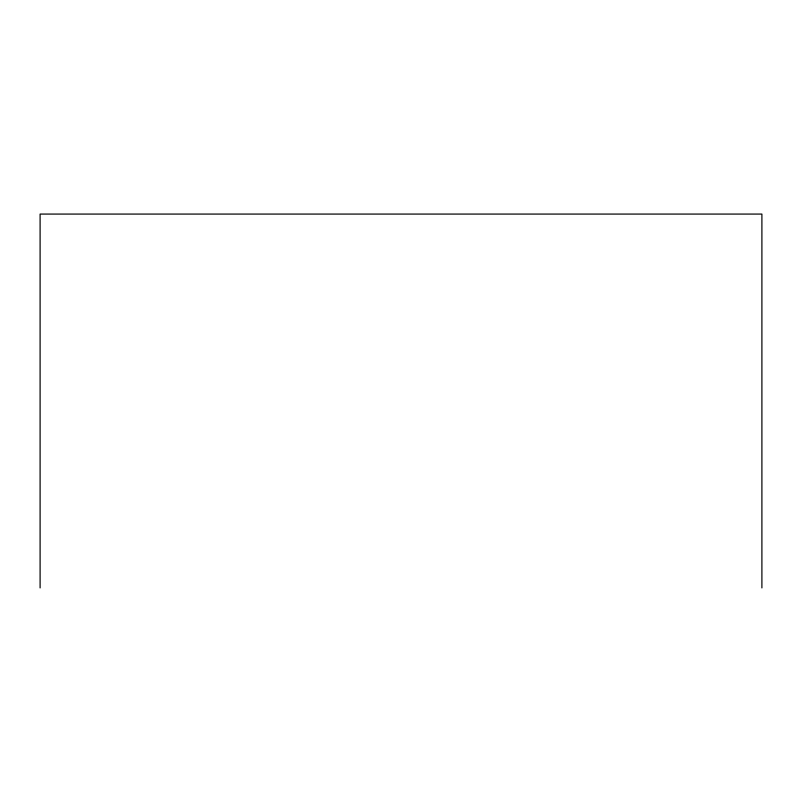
<?xml version="1.0" encoding="UTF-8"?>
<svg xmlns="http://www.w3.org/2000/svg" width="802" height="802" viewBox="0 0 802 802"><rect width="100%" height="100%" fill="white"/><g stroke="black" fill="none" stroke-linecap="round" stroke-linejoin="round"><path stroke-width="1.2" d="M761.9 587.926L761.9 214.074L40.1 214.074L40.1 587.926"/></g></svg>
